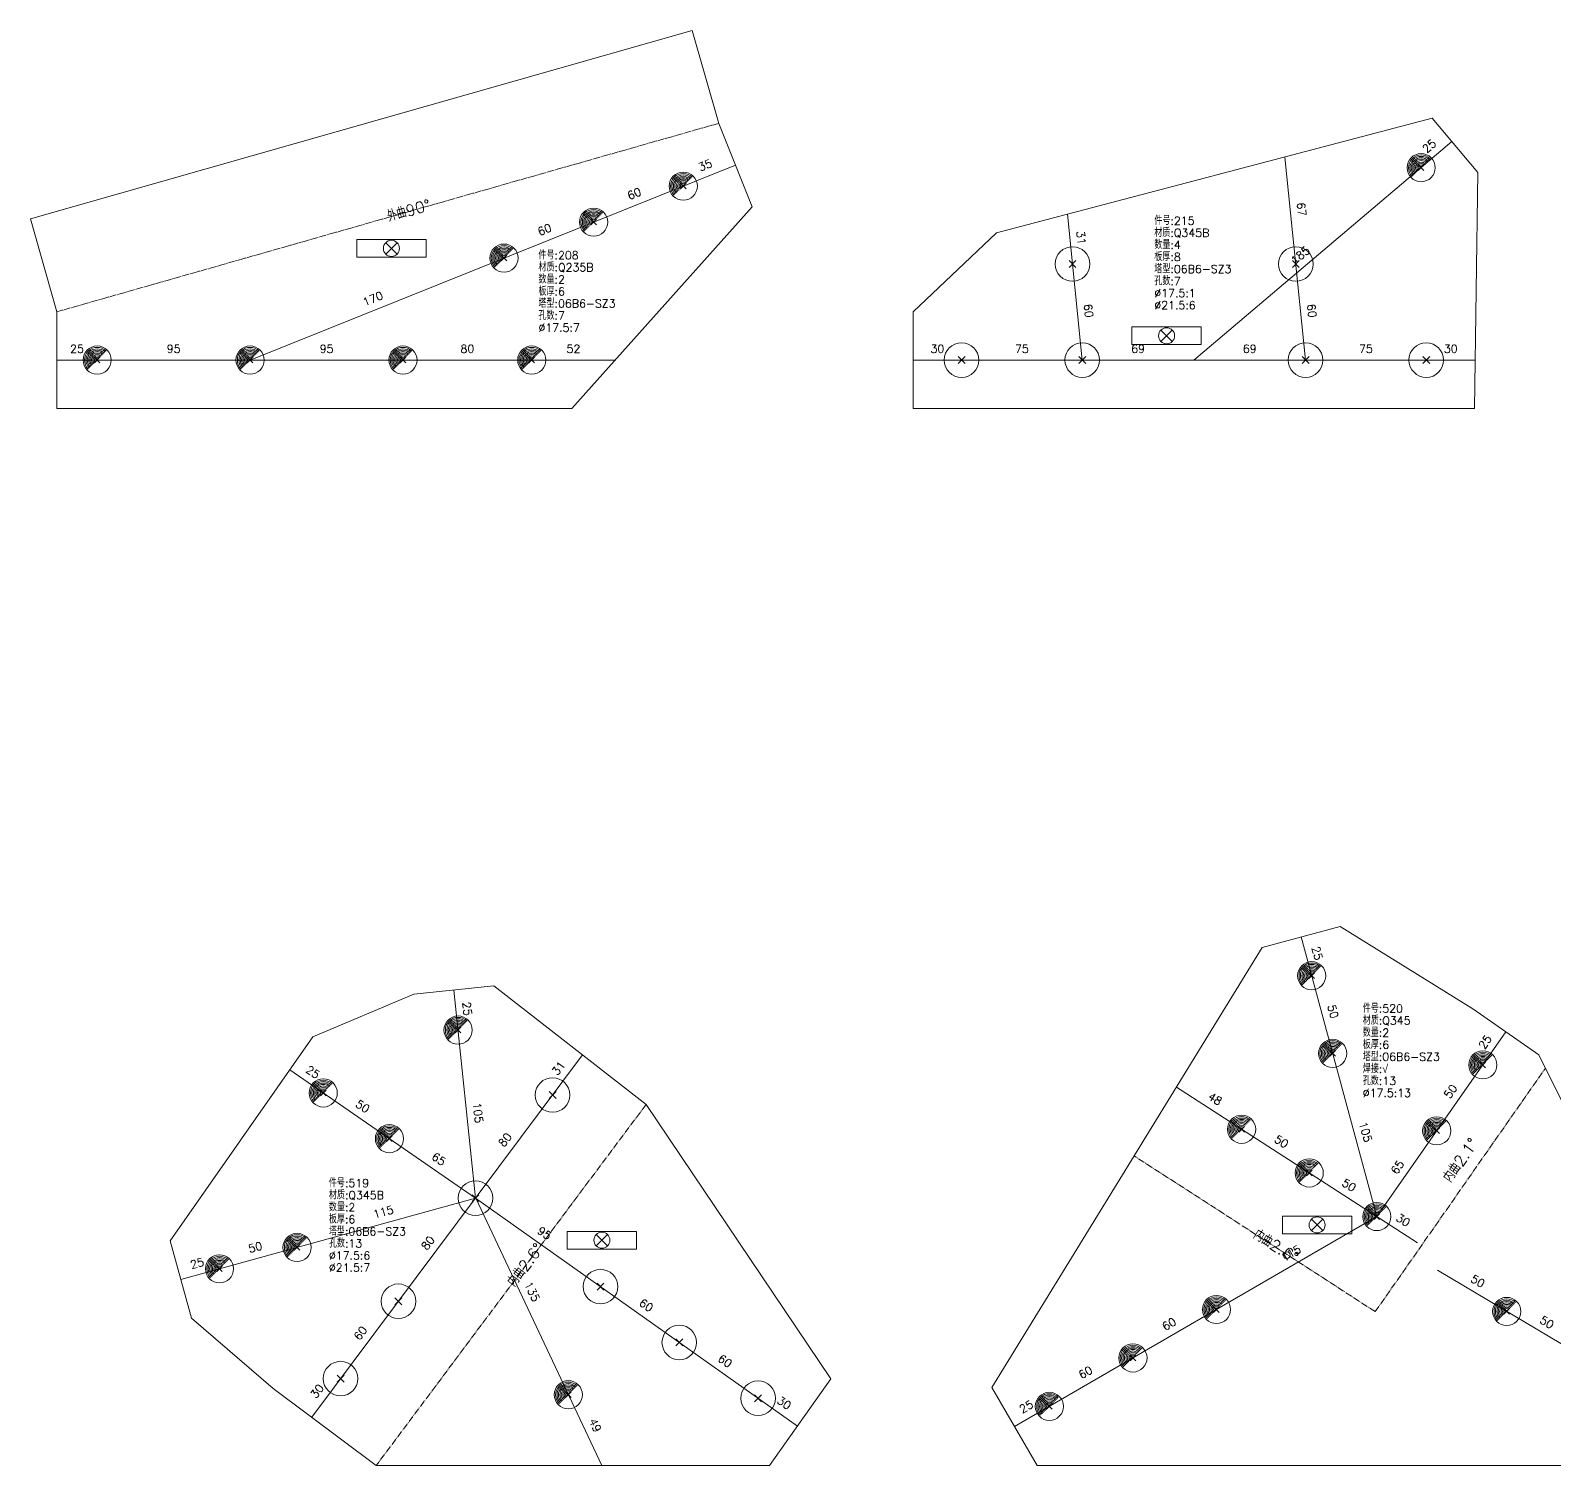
# Model space of a CAD drawing. Extents: x 0 to 6519, y -11 to 2213.
# Drawn here: x 2397 to 3343, y 1306 to 2198 of the extents above; entities that cross this region are included whole.
import ezdxf
from ezdxf.enums import TextEntityAlignment as Align

# ---------------------------------------------------------------- set-up
doc = ezdxf.new("R2010")
doc.units = 0
doc.header["$MEASUREMENT"] = 0
doc.linetypes.add('制弯线', pattern=[5.9, 4, -0.5, 0.2, -0.5, 0.2, -0.5])
for name, color, linetype, lineweight in [('1', 7, 'CONTINUOUS', 25), ('2', 7, 'CONTINUOUS', 25), ('5', 7, 'CONTINUOUS', 25)]:
    doc.layers.add(name, color=color, linetype=linetype, lineweight=lineweight)
doc.styles.get("Standard").update_dxf_attribs({"font": 'simplex.shx', "width": 0.7, "height": 3, "bigfont": 'gbhzfs.shx'})

# ---------------------------------------------------------------- blocks, each defined once
blk = doc.blocks.new('板孔21.5')
at = {"layer": '5', "color": 7, "linetype": 'Continuous', "lineweight": 13}
for p, q in [((-0.2, -0.2), (0.2, 0.2)), ((0.2, -0.2), (-0.2, 0.2))]:
    blk.add_line(p, q, dxfattribs=at)
blk.add_circle((0, 0), 1, dxfattribs=at)
blk = doc.blocks.new('板孔17.5')
at = {"layer": '5', "color": 7, "linetype": 'Continuous', "lineweight": 0}
for p, q in [((-0.2, -0.2), (0.2, 0.2)), ((-0.2, 0.2), (0.2, -0.2))]:
    blk.add_line(p, q, dxfattribs=at)
at = {"layer": '5', "color": 7, "linetype": 'Continuous', "lineweight": 13}
blk.add_circle((0, 0), 1, dxfattribs=at)
for radius in [0.9, 0.8, 0.7, 0.6, 0.5, 0.4, 0.3, 0.2, 0.1]:
    blk.add_arc((0, 0), radius, 45, 225, dxfattribs=at)

msp = doc.modelspace()

# ---------------------------------------------------------------- linework, layer by layer
at = {"layer": '1', "color": 7, "linetype": 'Continuous', "lineweight": 18}
for p, q in [((2807.77, 2197.8), (2396.61, 2080.71)), ((2824.2, 2140.1), (2807.77, 2197.8)), ((2845.07, 2088.13), (2824.2, 2140.1)), ((3267.4, 2143.21), (2996.81, 2072.03)), ((3295.84, 2109.63), (3267.4, 2143.21)), ((3293.78, 1963), (3295.84, 2109.63)), ((2733.04, 1963), (2845.07, 2088.13)), ((2396.61, 2080.71), (2413.04, 2023)), ((2996.81, 2072.03), (2945.07, 2023)), ((2413.04, 2023), (2413.04, 1963)), ((2945.07, 2023), (2945.07, 1963)), ((2413.04, 1963), (2733.04, 1963)), ((2945.07, 1963), (3293.78, 1963)), ((3210.2, 1641.1), (3161.93, 1628.06)), ((3292.76, 1589.87), (3210.2, 1641.1)), ((3161.93, 1628.06), (2993.95, 1354.54)), ((2684.55, 1604.12), (2634.82, 1598.97)), ((2779.04, 1530.37), (2684.55, 1604.12)), ((2634.82, 1598.97), (2572.13, 1572.4)), ((3333.74, 1561.21), (3292.76, 1589.87)), ((2572.13, 1572.4), (2483.29, 1445.76)), ((3433.95, 1359.36), (3333.74, 1561.21)), ((2893.95, 1359.95), (2779.04, 1530.37)), ((2483.29, 1445.76), (2496.6, 1397.56)), ((2496.6, 1397.56), (2547.29, 1354.02)), ((2547.29, 1354.02), (2611.42, 1306.09)), ((2855.81, 1306.09), (2893.95, 1359.95)), ((2993.95, 1354.54), (3022.03, 1306.09)), ((2611.42, 1306.09), (2855.81, 1306.09)), ((3022.03, 1306.09), (3402.23, 1306.09))]:
    msp.add_line(p, q, dxfattribs=at)
at = {"layer": '1', "color": 7, "linetype": 'Continuous', "lineweight": 13}
for p, q in [((2599.34, 2067.9), (2599.34, 2056.9)), ((2642.34, 2067.9), (2599.34, 2067.9)), ((2624.38, 2065.94), (2617.3, 2058.86)), ((2617.3, 2065.94), (2624.38, 2058.86)), ((2642.34, 2056.9), (2642.34, 2067.9)), ((2599.34, 2056.9), (2642.34, 2056.9)), ((3080.95, 2013.6), (3080.95, 2002.6)), ((3123.95, 2013.6), (3080.95, 2013.6)), ((3105.99, 2011.64), (3098.92, 2004.57)), ((3098.92, 2011.64), (3105.99, 2004.57)), ((3123.95, 2002.6), (3123.95, 2013.6)), ((3080.95, 2002.6), (3123.95, 2002.6)), ((3174.45, 1461.1), (3174.45, 1450.1)), ((3217.45, 1461.1), (3174.45, 1461.1)), ((3199.48, 1459.13), (3192.41, 1452.06)), ((3192.41, 1459.13), (3199.48, 1452.06)), ((3217.45, 1450.1), (3217.45, 1461.1)), ((2730.12, 1451.61), (2730.12, 1440.61)), ((2773.12, 1451.61), (2730.12, 1451.61)), ((2755.15, 1449.64), (2748.08, 1442.57)), ((2748.08, 1449.64), (2755.15, 1442.57)), ((2773.12, 1440.61), (2773.12, 1451.61)), ((3174.45, 1450.1), (3217.45, 1450.1)), ((2730.12, 1440.61), (2773.12, 1440.61))]:
    msp.add_line(p, q, dxfattribs=at)
for centre in [(2620.84, 2062.4), (3102.45, 2008.1), (3195.95, 1455.6), (2751.62, 1446.11)]:
    msp.add_circle(centre, 5, dxfattribs=at)
at = {"layer": '2', "color": 190, "linetype": '制弯线', "lineweight": 13}
for p, q in [((2824.2, 2140.1), (2413.04, 2023)), ((3232.12, 1401.7), (3337.81, 1553)), ((2779.04, 1530.37), (2611.42, 1306.09)), ((3232.12, 1401.7), (3082.35, 1498.48))]:
    msp.add_line(p, q, dxfattribs=at)
at = {"layer": '2', "color": 9, "linetype": 'Continuous', "lineweight": 13}
for p, q in [((3119.43, 1993), (3279.68, 2128.71)), ((2533.04, 1993), (2834.63, 2114.11)), ((3188.78, 1993), (3175.97, 2119.15)), ((3050.07, 1993), (3040.87, 2083.61)), ((2759.9, 1993), (2413.04, 1993)), ((3294.2, 1993), (2945.07, 1993)), ((3233.01, 1460.81), (3186.07, 1634.58)), ((2673.09, 1472.24), (2659.69, 1601.54)), ((3233.01, 1460.81), (3313.25, 1575.54)), ((2571.32, 1336.06), (2739.56, 1561.19)), ((2673.09, 1472.24), (2557.77, 1551.93)), ((3258.26, 1444.51), (3108.56, 1541.16)), ((2673.09, 1472.24), (2489.94, 1421.66)), ((2673.09, 1472.23), (2873.15, 1330.57)), ((2673.2, 1472.15), (2751.5, 1306.09)), ((3233.07, 1460.77), (3007.99, 1330.32)), ((3270.79, 1427.4), (3421.16, 1337.88))]:
    msp.add_line(p, q, dxfattribs=at)

# ---------------------------------------------------------------- block references
at = {"layer": '1', "color": 7, "linetype": 'Continuous', "lineweight": 0}
for name, p, xscale, yscale, zscale in [('板孔17.5', (3260.6, 2112.55), 8.75, 8.75, 8.75), ('板孔17.5', (2802.16, 2101.07), 8.75, 8.75, 8.75), ('板孔17.5', (2746.48, 2078.71), 8.75, 8.75, 8.75), ('板孔17.5', (2690.8, 2056.35), 8.75, 8.75, 8.75), ('板孔21.5', (3044.01, 2052.69), 10.75, 10.75, 10.75), ('板孔21.5', (3182.72, 2052.69), 10.75, 10.75, 10.75), ('板孔17.5', (2438.04, 1993), 8.75, 8.75, 8.75), ('板孔17.5', (2533.04, 1993), 8.75, 8.75, 8.75), ('板孔17.5', (2628.04, 1993), 8.75, 8.75, 8.75), ('板孔17.5', (2708.04, 1993), 8.75, 8.75, 8.75), ('板孔21.5', (2975.07, 1993), 10.75, 10.75, 10.75), ('板孔21.5', (3050.07, 1993), 10.75, 10.75, 10.75), ('板孔21.5', (3188.78, 1993), 10.75, 10.75, 10.75), ('板孔21.5', (3263.78, 1993), 10.75, 10.75, 10.75), ('板孔17.5', (3192.59, 1610.45), 8.75, 8.75, 8.75), ('板孔17.5', (2662.26, 1576.68), 8.75, 8.75, 8.75), ('板孔17.5', (3205.63, 1562.18), 8.75, 8.75, 8.75), ('板孔17.5', (3298.92, 1555.05), 8.75, 8.75, 8.75), ('板孔17.5', (2578.48, 1537.62), 8.75, 8.75, 8.75), ('板孔21.5', (2720.98, 1536.32), 10.75, 10.75, 10.75), ('板孔17.5', (2619.62, 1509.19), 8.75, 8.75, 8.75), ('板孔17.5', (3149.04, 1515.02), 8.75, 8.75, 8.75), ('板孔17.5', (3270.27, 1514.08), 8.75, 8.75, 8.75), ('板孔17.5', (3191.05, 1487.9), 8.75, 8.75, 8.75), ('板孔21.5', (2673.09, 1472.24), 10.75, 10.75, 10.75), ('板孔17.5', (3233.06, 1460.78), 8.75, 8.75, 8.75), ('板孔17.5', (2562.24, 1441.63), 8.75, 8.75, 8.75), ('板孔17.5', (2514.04, 1428.32), 8.75, 8.75, 8.75), ('板孔21.5', (2750.73, 1417.26), 10.75, 10.75, 10.75), ('板孔21.5', (2625.2, 1408.15), 10.75, 10.75, 10.75), ('板孔17.5', (3133.44, 1403.03), 8.75, 8.75, 8.75), ('板孔17.5', (3313.75, 1401.83), 8.75, 8.75, 8.75), ('板孔21.5', (2799.7, 1382.58), 10.75, 10.75, 10.75), ('板孔17.5', (3081.53, 1372.94), 8.75, 8.75, 8.75), ('板孔21.5', (2589.28, 1360.09), 10.75, 10.75, 10.75), ('板孔17.5', (2730.77, 1350.05), 8.75, 8.75, 8.75), ('板孔21.5', (2848.66, 1347.91), 10.75, 10.75, 10.75), ('板孔17.5', (3029.62, 1342.85), 8.75, 8.75, 8.75)]:
    msp.add_blockref(name, p, dxfattribs=dict(at, xscale=xscale, yscale=yscale, zscale=zscale))

# ---------------------------------------------------------------- texts
at = {"layer": '1', "color": 7, "linetype": 'Continuous', "lineweight": 13}
for s, p in [('材质:Q345B', (3094.82, 2068.07)), ('件号:215', (3094.82, 2075.57)), ('数量:4', (3094.82, 2060.57)), ('件号:208', (2712.2, 2054.12)), ('板厚:8', (3094.82, 2053.07)), ('材质:Q235B', (2712.2, 2046.62)), ('数量:2', (2712.2, 2039.12)), ('塔型:06B6-SZ3', (3094.82, 2045.57)), ('板厚:6', (2712.2, 2031.62)), ('孔数:7', (3094.82, 2038.07)), ('%%c17.5:1', (3094.82, 2030.57)), ('塔型:06B6-SZ3', (2712.2, 2024.12)), ('%%c21.5:6', (3094.82, 2023.07)), ('孔数:7', (2712.2, 2016.62)), ('%%c17.5:7', (2712.2, 2009.12)), ('件号:520', (3224.31, 1586.07)), ('材质:Q345', (3224.31, 1578.57)), ('数量:2', (3224.31, 1571.07)), ('板厚:6', (3224.31, 1563.57)), ('塔型:06B6-SZ3', (3224.31, 1556.07)), ('焊接:√', (3224.31, 1548.57)), ('孔数:13', (3224.31, 1541.07)), ('%%c17.5:13', (3224.31, 1533.57)), ('材质:Q345B', (2581.98, 1470.07)), ('件号:519', (2581.98, 1477.57)), ('数量:2', (2581.98, 1462.57)), ('板厚:6', (2581.98, 1455.07)), ('塔型:06B6-SZ3', (2581.98, 1447.57)), ('孔数:13', (2581.98, 1440.07)), ('%%c17.5:6', (2581.98, 1432.57)), ('%%c21.5:7', (2581.98, 1425.07))]:
    msp.add_text(s, height=5, dxfattribs=at).set_placement(p, align=Align.BOTTOM_LEFT)
at = {"layer": '2', "color": 7, "linetype": 'Continuous', "lineweight": 13}
for s, rotation, p in [('25', 40, (3268.2, 2122.92)), ('35', 22, (2817.28, 2110.37)), ('60', 22, (2773.2, 2092.67)), ('67', 277, (3182.33, 2086.23)), ('60', 22, (2717.52, 2070.31)), ('31', 277, (3045.42, 2068.46)), ('185', 40, (3188.08, 2055.07)), ('170', 22, (2610.8, 2027.46)), ('60', 277, (3050.02, 2023.15)), ('60', 277, (3188.73, 2023.15)), ('25', 286, (3192.22, 1623.3)), ('25', 277, (2663.96, 1589.42)), ('50', 286, (3202, 1587.1)), ('25', 55, (3303.63, 1567.01)), ('25', 326, (2569.83, 1547.24)), ('31', 53, (2727.87, 1550.55)), ('48', 328, (3130.43, 1530.61)), ('50', 55, (3282.14, 1536.28)), ('50', 326, (2600.75, 1525.87)), ('105', 277, (2670.66, 1524.77)), ('105', 286, (3222.22, 1512.28)), ('80', 53, (2694.63, 1506.07)), ('50', 328, (3171.67, 1503.98)), ('65', 326, (2648.06, 1493.18)), ('65', 55, (3249.18, 1489.16)), ('50', 328, (3213.68, 1476.86)), ('115', 15, (2616.86, 1459.82)), ('30', 328, (3247.29, 1455.17)), ('95', 326, (2713.7, 1447.15)), ('50', 15, (2537.34, 1437.86)), ('80', 53, (2646.74, 1441.99)), ('115', 30, (3181.75, 1434.5)), ('25', 15, (2501.19, 1427.88)), ('50', 330, (3293.81, 1417.19)), ('135', 296, (2704.7, 1412.38)), ('60', 326, (2776.95, 1402.37)), ('60', 53, (2604.83, 1385.92)), ('60', 30, (3105.98, 1390.58)), ('50', 330, (3336.77, 1391.62)), ('60', 326, (2825.91, 1367.7)), ('60', 30, (3054.07, 1360.49)), ('30', 53, (2577.89, 1349.87)), ('30', 326, (2862.64, 1341.69)), ('25', 30, (3017.3, 1339.18)), ('49', 296, (2743.85, 1329.35))]:
    msp.add_text(s, height=5, rotation=rotation, dxfattribs=at).set_placement(p, align=Align.BOTTOM_CENTER)
for s, rotation, p in [('外曲90%%d', 16, (2619.99, 2076.74)), ('内曲2.1%%d', 55, (3280.86, 1480.22)), ('内曲2.6%%d', 328, (3154.52, 1445.89)), ('内曲2.6%%d', 53, (2699.24, 1415.24))]:
    msp.add_text(s, height=7, rotation=rotation, dxfattribs=at).set_placement(p, align=Align.BOTTOM_LEFT)
for s, p in [('25', (2425.54, 1996)), ('95', (2485.54, 1996)), ('95', (2580.54, 1996)), ('80', (2668.04, 1996)), ('52', (2733.97, 1996)), ('30', (2960.07, 1996)), ('75', (3012.57, 1996)), ('69', (3084.75, 1996)), ('69', (3154.1, 1996)), ('75', (3226.28, 1996)), ('30', (3278.99, 1996))]:
    msp.add_text(s, height=5, dxfattribs=at).set_placement(p, align=Align.BOTTOM_CENTER)

doc.saveas('drawing.dxf')
